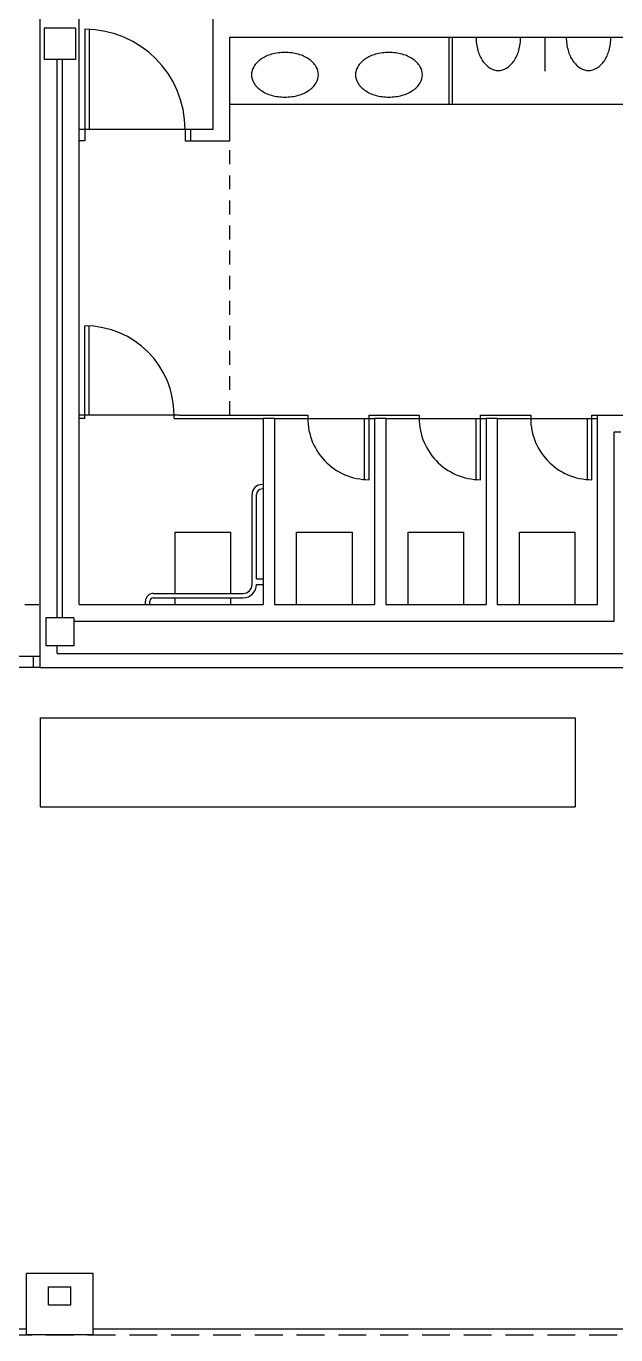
# Model space of a CAD drawing. Extents: x 60 to 232, y 77 to 220.
# Drawn here: x 204.43 to 209.72, y 76.55 to 88.29 of the extents above; entities that cross this region are included whole.
import ezdxf

# ---------------------------------------------------------------- set-up
doc = ezdxf.new("R2010")
doc.units = 0
doc.header["$MEASUREMENT"] = 0
doc.linetypes.add('RAYITAS', pattern=[0.375, 0.25, -0.125])
doc.linetypes.add('RAYITAS2', pattern=[0.1875, 0.125, -0.0625])
doc.layers.get('0').update_dxf_attribs({"linetype": 'CONTINUOUS'})
for name, color, linetype in [('ALB', 7, 'CONTINUOUS'), ('ALBA', 7, 'CONTINUOUS'), ('CARP', 2, 'CONTINUOUS'), ('MOBI', 6, 'CONTINUOUS'), ('PILARES', 1, 'CONTINUOUS'), ('PROY', 2, 'CONTINUOUS'), ('PROY1', 2, 'RAYITAS'), ('PROY2', 2, 'RAYITAS2')]:
    doc.layers.add(name, color=color, linetype=linetype)

# ---------------------------------------------------------------- blocks, each defined once
blk = doc.blocks.new('11BANCOX')
at = {"layer": 'PROY'}
for p, q in [((6.007, 1.25), (1.207, 1.25)), ((1.207, 0.45), (1.207, 1.25)), ((6.007, 0.45), (6.007, 1.25)), ((6.007, 0.45), (1.207, 0.45))]:
    blk.add_line(p, q, dxfattribs=at)
blk = doc.blocks.new('LAB')
at = {"layer": 'MOBI'}
blk.add_lwpolyline([(0.008, 0.171, 0.067379), (-0.112, 0.155, 0.079748), (-0.205, 0.112, 0.107122), (-0.272, 0.043, 0.140032), (-0.293, -0.029, 0.140032), (-0.272, -0.101, 0.107122), (-0.205, -0.171, 0.079748), (-0.112, -0.213, 0.067379), (0.008, -0.229, 0.067379), (0.127, -0.213, 0.079748), (0.22, -0.171, 0.107122), (0.288, -0.101, 0.140032), (0.308, -0.029, 0.140032), (0.288, 0.043, 0.107122), (0.22, 0.112, 0.079748), (0.127, 0.155, 0.067379)], format="xyb", close=True, dxfattribs=at)

msp = doc.modelspace()

# ---------------------------------------------------------------- linework, layer by layer
at = {"layer": 'ALB'}
for p, q in [((206.654, 84.772), (206.554, 84.772)), ((206.554, 84.772), (206.554, 83.102)), ((206.654, 84.772), (206.654, 83.102)), ((207.654, 84.772), (207.554, 84.772)), ((207.554, 84.772), (207.554, 83.102)), ((207.654, 84.772), (207.654, 83.102)), ((208.654, 84.772), (208.554, 84.772)), ((208.554, 84.772), (208.554, 83.102)), ((208.654, 84.772), (208.654, 83.102))]:
    msp.add_line(p, q, dxfattribs=at)
at = {"layer": 'ALBA'}
for p, q in [((206.104, 87.362), (206.104, 90.962)), ((204.554, 82.537), (204.554, 88.362)), ((204.904, 83.102), (204.904, 88.362)), ((206.254, 88.192), (210.883, 88.192)), ((206.254, 87.262), (206.254, 88.192)), ((204.704, 82.982), (204.704, 87.992)), ((204.754, 82.982), (204.754, 87.992)), ((205.904, 87.262), (205.904, 87.362)), ((206.104, 87.362), (205.904, 87.362)), ((205.904, 87.262), (206.254, 87.262)), ((209.554, 84.802), (209.78, 84.802)), ((209.554, 83.102), (209.554, 84.802)), ((209.704, 84.652), (209.764, 84.652)), ((209.704, 82.952), (209.704, 84.652)), ((204.904, 83.102), (206.554, 83.102)), ((206.654, 83.102), (207.554, 83.102)), ((207.654, 83.102), (208.554, 83.102)), ((208.654, 83.102), (209.554, 83.102)), ((204.854, 82.952), (209.704, 82.952)), ((204.704, 82.662), (204.704, 82.732)), ((204.704, 82.662), (210.011, 82.662)), ((204.554, 82.537), (210.561, 82.537)), ((205.029, 77.101), (204.429, 77.101)), ((204.429, 76.551), (204.429, 77.101)), ((205.029, 76.551), (205.029, 77.101)), ((205.029, 76.551), (204.429, 76.551))]:
    msp.add_line(p, q, dxfattribs=at)
at = {"layer": 'CARP'}
for p, q in [((204.954, 88.262), (204.954, 87.262)), ((204.994, 88.261), (204.994, 87.362)), ((208.224, 87.592), (208.224, 88.192)), ((208.254, 87.592), (208.254, 88.192)), ((208.224, 87.592), (208.254, 87.592)), ((205.904, 87.362), (204.904, 87.362)), ((205.854, 87.362), (205.854, 87.262)), ((204.954, 87.262), (204.904, 87.262)), ((205.854, 87.262), (205.904, 87.262)), ((204.954, 84.772), (204.954, 85.602)), ((204.994, 84.802), (204.994, 85.601)), ((205.804, 84.802), (204.904, 84.802)), ((204.954, 84.772), (204.904, 84.772)), ((205.754, 84.772), (205.754, 84.802)), ((205.754, 84.772), (205.804, 84.772)), ((205.804, 84.802), (206.754, 84.802)), ((205.804, 84.772), (206.554, 84.772)), ((206.504, 84.802), (206.954, 84.802)), ((206.654, 84.772), (207.554, 84.772)), ((207.464, 84.224), (207.464, 84.772)), ((207.504, 84.222), (207.504, 84.802)), ((207.504, 84.802), (207.954, 84.802)), ((207.654, 84.772), (208.554, 84.772)), ((208.464, 84.224), (208.464, 84.772)), ((208.504, 84.222), (208.504, 84.802)), ((208.504, 84.802), (208.954, 84.802)), ((208.654, 84.772), (209.554, 84.772)), ((209.464, 84.224), (209.464, 84.772)), ((209.504, 84.802), (209.554, 84.802)), ((209.504, 84.222), (209.504, 84.802)), ((204.554, 82.637), (202.615, 82.637)), ((204.554, 82.537), (202.615, 82.537)), ((204.554, 82.637), (204.489, 82.637)), ((204.489, 82.637), (204.489, 82.537))]:
    msp.add_line(p, q, dxfattribs=at)
for centre, radius, start, end in [((204.954, 87.362), 0.9, 360, 90), ((204.954, 84.802), 0.8, 360, 90), ((207.504, 84.772), 0.55, 176.8732, 270), ((208.504, 84.772), 0.55, 176.8732, 270), ((209.504, 84.772), 0.55, 176.8732, 270)]:
    msp.add_arc(centre, radius, start, end, dxfattribs=at)
at = {"layer": 'MOBI'}
for p, q in [((209.083, 87.886), (209.083, 88.186)), ((205.765, 83.202), (205.765, 83.752)), ((205.765, 83.752), (206.265, 83.752)), ((206.265, 83.202), (206.265, 83.752)), ((206.854, 83.102), (206.854, 83.752)), ((206.854, 83.752), (207.354, 83.752)), ((207.354, 83.102), (207.354, 83.752)), ((207.854, 83.102), (207.854, 83.752)), ((207.854, 83.752), (208.354, 83.752)), ((208.354, 83.102), (208.354, 83.752)), ((208.854, 83.102), (208.854, 83.752)), ((208.854, 83.752), (209.354, 83.752)), ((209.354, 83.102), (209.354, 83.752)), ((205.765, 83.102), (205.765, 83.162)), ((206.265, 83.102), (206.265, 83.162))]:
    msp.add_line(p, q, dxfattribs=at)
for points in [[(208.464, 88.192, 0.067459), (208.48, 88.073, 0.079812), (208.522, 87.98, 0.107118), (208.592, 87.913, 0.139889), (208.664, 87.892, 0.139889), (208.736, 87.913, 0.107118), (208.805, 87.98, 0.079812), (208.848, 88.073, 0.067459), (208.864, 88.192, 0.067459)], [(209.273, 88.192, 0.067459), (209.29, 88.073, 0.079812), (209.332, 87.98, 0.107118), (209.402, 87.913, 0.139889), (209.473, 87.892, 0.139889), (209.545, 87.913, 0.107118), (209.615, 87.98, 0.079812), (209.657, 88.073, 0.067459), (209.673, 88.192, 0.067459)]]:
    msp.add_lwpolyline(points, format="xyb", dxfattribs=at)
at = {"layer": 'PILARES'}
for p, q in [((204.869, 88.272), (204.589, 88.272)), ((204.589, 88.272), (204.589, 87.992)), ((204.869, 88.272), (204.869, 87.992)), ((204.869, 87.992), (204.589, 87.992)), ((204.854, 82.982), (204.604, 82.982)), ((204.604, 82.982), (204.604, 82.732)), ((204.854, 82.982), (204.854, 82.732)), ((204.854, 82.732), (204.604, 82.732)), ((204.629, 76.981), (204.829, 76.981)), ((204.629, 76.821), (204.629, 76.981)), ((204.829, 76.821), (204.829, 76.981)), ((204.629, 76.821), (204.829, 76.821))]:
    msp.add_line(p, q, dxfattribs=at)
at = {"layer": 'PROY'}
for p, q in [((206.254, 87.592), (208.224, 87.592)), ((208.254, 87.592), (210.657, 87.592)), ((206.454, 83.282), (206.454, 84.089)), ((206.494, 83.332), (206.494, 84.089)), ((206.494, 83.332), (206.554, 83.332)), ((206.494, 83.282), (206.554, 83.282)), ((205.498, 83.102), (205.498, 83.132)), ((205.538, 83.102), (205.538, 83.132)), ((205.568, 83.202), (206.374, 83.202)), ((205.568, 83.162), (206.374, 83.162)), ((204.429, 76.601), (199.029, 76.601)), ((210.429, 76.601), (205.029, 76.601))]:
    msp.add_line(p, q, dxfattribs=at)
for centre, radius, start, end in [((206.544, 84.089), 0.09, 90, 180), ((206.544, 84.089), 0.05, 90, 180), ((206.374, 83.282), 0.08, 270, 360), ((206.374, 83.282), 0.12, 270, 360), ((205.568, 83.132), 0.07, 90, 180), ((205.568, 83.132), 0.03, 90, 180)]:
    msp.add_arc(centre, radius, start, end, dxfattribs=at)
at = {"layer": 'PROY1'}
msp.add_line((192.979, 76.551), (210.429, 76.551), dxfattribs=at)
at = {"layer": 'PROY2'}
for p, q in [((206.254, 84.802), (206.254, 87.262)), ((202.615, 83.102), (204.554, 83.102))]:
    msp.add_line(p, q, dxfattribs=at)

# ---------------------------------------------------------------- block references
at = {"rotation": 180.0000000000005}
msp.add_blockref('11BANCOX', (210.561, 82.537), dxfattribs=at)
at = {"layer": 'ALBA', "rotation": 179.9999999999214}
for p in [(206.757, 87.825), (207.69, 87.825)]:
    msp.add_blockref('LAB', p, dxfattribs=at)

doc.saveas('drawing.dxf')
